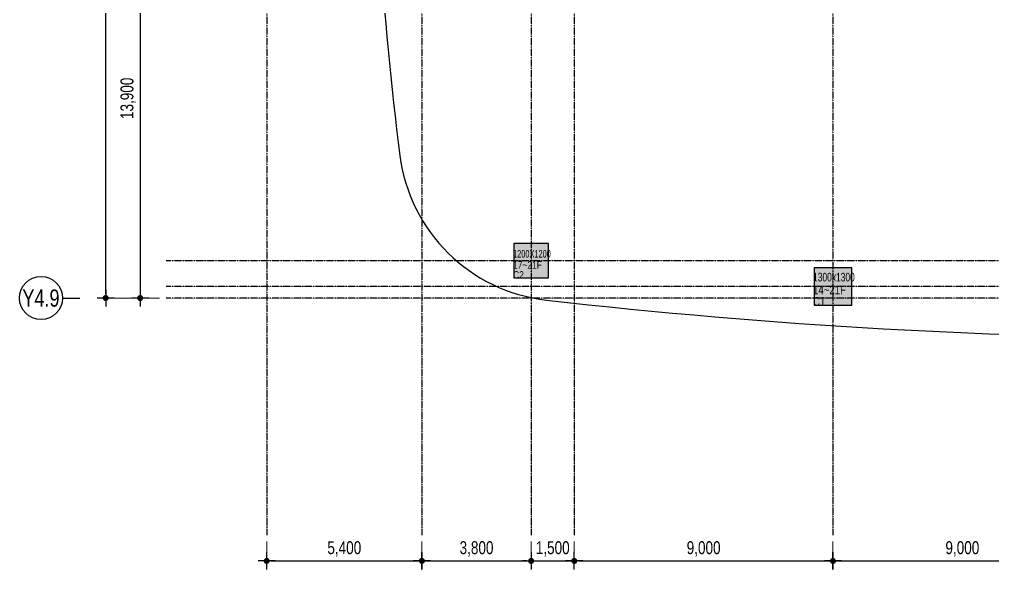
# Model space of a CAD drawing. Header units: millimetres. Extents: x -179076 to 173472, y -18667 to 271134.
# Drawn here: x -169087 to -135237, y 174567 to 193713 of the extents above; entities that cross this region are included whole.
import ezdxf
from ezdxf.enums import TextEntityAlignment as Align

# ---------------------------------------------------------------- set-up
doc = ezdxf.new("R2010")
doc.units = ezdxf.units.MM
doc.linetypes.add('X-GRID_5~ROOF$0$CENTER2', pattern=[1.125, 0.75, -0.125, 0.125, -0.125])
doc.layers.get('0').update_dxf_attribs({"lineweight": 20})
doc.layers.get('Defpoints').update_dxf_attribs({"color": 151, "lineweight": 9})
for name, color, linetype in [('A-DIM1', 7, 'Continuous'), ('A-SYM', 7, 'Continuous'), ('X-COL-21F$0$A-254', 254, 'Continuous'), ('X-COL-21F$0$A-COL', 2, 'Continuous'), ('X-EXT_21F$0$A-WIN', 6, 'Continuous'), ('X-GRID_5~ROOF$0$A-CEN1', 1, 'X-GRID_5~ROOF$0$CENTER2')]:
    doc.layers.add(name, color=color, linetype=linetype)
doc.styles.add('Heerim', font='', dxfattribs={"width": 0.8})
doc.styles.add('Hrtext', font='', dxfattribs={"width": 0.8})
doc.styles.add('X-COL-21F$0$Hrtext', font='arial.ttf', dxfattribs={"width": 0.8})
doc.styles.get('Heerim').set_extended_font_data('Dotum')
doc.styles.get('Hrtext').set_extended_font_data('Dotum')
doc.dimstyles.new('HEERIM(Ext)', dxfattribs={"dimtxt": 3, "dimasz": 1, "dimexe": 2, "dimexo": 1.5, "dimgap": 1, "dimtad": 1, "dimdec": 0, "dimzin": 0, "dimdsep": 46, "dimlunit": 6, "dimtxsty": 'Hrtext', "dimblk": 'dotdim1', "dimcen": 1, "dimdle": 2, "dimclrd": 256, "dimclre": 256, "dimclrt": 3, "dimadec": 0, "dimazin": 0, "dimtfac": 1, "dimtdec": 0, "dimtix": 1, "dimtmove": 2, "dimatfit": 3, "dimldrblk": 'dotdim1', "dimfxl": 2, "dimtolj": 1, "dimtzin": 0, "dimlwd": -1, "dimarcsym": 0})

# ---------------------------------------------------------------- blocks, each defined once
blk = doc.blocks.new('X-COL-21F$0$1200X1200_17~21F_C2')
at = {"layer": 'X-COL-21F$0$A-254'}
h = blk.add_hatch(color=256, dxfattribs=at)
h.dxf.hatch_style = 1
h.paths.add_polyline_path([(-600, -600), (600, -600), (600, 600), (-600, 600)])
at = {"layer": 'Defpoints', "const_width": 0.653}
blk.add_lwpolyline([(600, 600), (-600, -600)], dxfattribs=at)
at = {"layer": 'X-COL-21F$0$A-COL'}
blk.add_lwpolyline([(-600, -600), (600, -600), (600, 600), (-600, 600)], close=True, dxfattribs=at)
at = {"layer": 'Defpoints', "style": 'X-COL-21F$0$Hrtext'}
for s, width, p in [('1200X1200', 0.7, (-629, 108)), ('17~21F', 0.8, (-629, -279))]:
    blk.add_text(s, height=262.5, dxfattribs=dict(at, width=width)).set_placement(p)
at = {"layer": 'Defpoints', "color": 6, "style": 'X-COL-21F$0$Hrtext', "width": 0.8}
blk.add_text('C2', height=262.5, dxfattribs=at).set_placement((-629, -629))
blk = doc.blocks.new('X-COL-21F$0$1300X1300_14~21F_C1')
at = {"layer": 'X-COL-21F$0$A-254'}
h = blk.add_hatch(color=256, dxfattribs=at)
h.dxf.hatch_style = 1
h.paths.add_polyline_path([(-650, -650), (650, -650), (650, 650), (-650, 650)])
at = {"layer": 'Defpoints', "const_width": 0.747}
blk.add_lwpolyline([(650, 650), (-650, -650)], dxfattribs=at)
at = {"layer": 'X-COL-21F$0$A-COL'}
blk.add_lwpolyline([(-650, -650), (650, -650), (650, 650), (-650, 650)], close=True, dxfattribs=at)
at = {"layer": 'Defpoints', "style": 'X-COL-21F$0$Hrtext'}
for s, width, p in [('1300x1300', 0.7, (-694, 177)), ('14~21F', 0.8, (-694, -266))]:
    blk.add_text(s, height=300, dxfattribs=dict(at, width=width)).set_placement(p)
at = {"layer": 'Defpoints', "color": 6, "style": 'X-COL-21F$0$Hrtext', "width": 0.8}
blk.add_text('C1', height=300, dxfattribs=at).set_placement((-694, -666))
blk = doc.blocks.new('*U338')
for q in [(0, 0), (0, 2)]:
    blk.add_line((0, 4), q)
blk.add_circle((0, 9), 5)
at = {"style": 'Heerim', "width": 0.8}
blk.add_attdef('NO', text='', height=4, dxfattribs=at).set_placement((-0.01, 9.02), align=Align.MIDDLE_CENTER)
blk = doc.blocks.new('dotdim1')
at = {"layer": 'A-DIM1'}
for p, q in [((-2, 0), (2, 0)), ((0, 2), (0, -2))]:
    blk.add_line(p, q, dxfattribs=at)
at = {"layer": 'A-DIM1', "const_width": 0.7}
blk.add_lwpolyline([(0.35, 0, 1), (-0.35, 0, 1)], format="xyb", close=True, dxfattribs=at)
blk = doc.blocks.new('*D281')
at = {"layer": 'A-DIM1', "lineweight": -2, "transparency": 16777216}
for p, q in [((-12725, -100), (-14900, -100)), ((-12725, -39100), (-14900, -39100))]:
    blk.add_line(p, q, dxfattribs=at)
at = {"layer": 'A-DIM1', "transparency": 16777216}
blk.add_line((-14600, -38950), (-14600, -250), dxfattribs=at)
at = {"layer": 'Defpoints', "color": 0, "transparency": 16777216}
for p in [(-14600, -100), (-12500, -100), (-12500, -39100)]:
    blk.add_point(p, dxfattribs=at)
at = {"layer": 'A-DIM1', "transparency": 16777216, "xscale": 150, "yscale": 150, "zscale": 150}
for p, rotation in [((-14600, -100), 90), ((-14600, -39100), 270)]:
    blk.add_blockref('dotdim1', p, dxfattribs=dict(at, rotation=rotation))
at = {"layer": 'A-DIM1', "color": 3, "transparency": 16777216, "insert": (-15019, -19600), "char_height": 450, "attachment_point": 5, "rotation": 90, "style": 'Hrtext'}
blk.add_mtext('\\A1;39,000', dxfattribs=at)
blk = doc.blocks.new('*D297')
at = {"layer": 'A-DIM1', "lineweight": -2, "transparency": 16777216}
for p, q in [((-9000, -47575), (-9000, -48550)), ((-3600, -47575), (-3600, -48550))]:
    blk.add_line(p, q, dxfattribs=at)
at = {"layer": 'A-DIM1', "transparency": 16777216}
blk.add_line((-8850, -48250), (-3750, -48250), dxfattribs=at)
at = {"layer": 'Defpoints', "color": 0, "transparency": 16777216}
for p in [(-9000, -47350), (-3600, -47350), (-3600, -48250)]:
    blk.add_point(p, dxfattribs=at)
at = {"layer": 'A-DIM1', "transparency": 16777216, "xscale": 150, "yscale": 150, "zscale": 150, "rotation": 180}
blk.add_blockref('dotdim1', (-9000, -48250), dxfattribs=at)
at = {"layer": 'A-DIM1', "transparency": 16777216, "xscale": 150, "yscale": 150, "zscale": 150}
blk.add_blockref('dotdim1', (-3600, -48250), dxfattribs=at)
at = {"layer": 'A-DIM1', "color": 3, "transparency": 16777216, "insert": (-6300, -47831), "char_height": 450, "attachment_point": 5, "style": 'Hrtext'}
blk.add_mtext('\\A1;5,400', dxfattribs=at)
blk = doc.blocks.new('*D298')
at = {"layer": 'A-DIM1', "lineweight": -2, "transparency": 16777216}
for p, q in [((-3600, -47575), (-3600, -48550)), ((200, -47575), (200, -48550))]:
    blk.add_line(p, q, dxfattribs=at)
at = {"layer": 'A-DIM1', "transparency": 16777216}
blk.add_line((-3450, -48250), (50, -48250), dxfattribs=at)
at = {"layer": 'Defpoints', "color": 0, "transparency": 16777216}
for p in [(-3600, -47350), (200, -47350), (200, -48250)]:
    blk.add_point(p, dxfattribs=at)
at = {"layer": 'A-DIM1', "transparency": 16777216, "xscale": 150, "yscale": 150, "zscale": 150, "rotation": 180}
blk.add_blockref('dotdim1', (-3600, -48250), dxfattribs=at)
at = {"layer": 'A-DIM1', "transparency": 16777216, "xscale": 150, "yscale": 150, "zscale": 150}
blk.add_blockref('dotdim1', (200, -48250), dxfattribs=at)
at = {"layer": 'A-DIM1', "color": 3, "transparency": 16777216, "insert": (-1700, -47831), "char_height": 450, "attachment_point": 5, "style": 'Hrtext'}
blk.add_mtext('\\A1;3,800', dxfattribs=at)
blk = doc.blocks.new('*D299')
at = {"layer": 'A-DIM1', "lineweight": -2, "transparency": 16777216}
for p, q in [((200, -47575), (200, -48550)), ((1700, -47575), (1700, -48550))]:
    blk.add_line(p, q, dxfattribs=at)
at = {"layer": 'A-DIM1', "transparency": 16777216}
for p, q in [((50, -48250), (-100, -48250)), ((200, -48250), (1700, -48250)), ((1850, -48250), (2000, -48250))]:
    blk.add_line(p, q, dxfattribs=at)
at = {"layer": 'Defpoints', "color": 0, "transparency": 16777216}
for p in [(200, -47350), (1700, -47350), (1700, -48250)]:
    blk.add_point(p, dxfattribs=at)
at = {"layer": 'A-DIM1', "transparency": 16777216, "xscale": 150, "yscale": 150, "zscale": 150}
blk.add_blockref('dotdim1', (200, -48250), dxfattribs=at)
at = {"layer": 'A-DIM1', "transparency": 16777216, "xscale": 150, "yscale": 150, "zscale": 150, "rotation": 180}
blk.add_blockref('dotdim1', (1700, -48250), dxfattribs=at)
at = {"layer": 'A-DIM1', "color": 3, "transparency": 16777216, "insert": (950, -47831), "char_height": 450, "attachment_point": 5, "style": 'Hrtext'}
blk.add_mtext('\\A1;1,500', dxfattribs=at)
blk = doc.blocks.new('*D300')
at = {"layer": 'A-DIM1', "lineweight": -2, "transparency": 16777216}
for p, q in [((1700, -47575), (1700, -48550)), ((10700, -47575), (10700, -48550))]:
    blk.add_line(p, q, dxfattribs=at)
at = {"layer": 'A-DIM1', "transparency": 16777216}
blk.add_line((1850, -48250), (10550, -48250), dxfattribs=at)
at = {"layer": 'Defpoints', "color": 0, "transparency": 16777216}
for p in [(1700, -47350), (10700, -47350), (10700, -48250)]:
    blk.add_point(p, dxfattribs=at)
at = {"layer": 'A-DIM1', "transparency": 16777216, "xscale": 150, "yscale": 150, "zscale": 150, "rotation": 180}
blk.add_blockref('dotdim1', (1700, -48250), dxfattribs=at)
at = {"layer": 'A-DIM1', "transparency": 16777216, "xscale": 150, "yscale": 150, "zscale": 150}
blk.add_blockref('dotdim1', (10700, -48250), dxfattribs=at)
at = {"layer": 'A-DIM1', "color": 3, "transparency": 16777216, "insert": (6200, -47831), "char_height": 450, "attachment_point": 5, "style": 'Hrtext'}
blk.add_mtext('\\A1;9,000', dxfattribs=at)
blk = doc.blocks.new('*D301')
at = {"layer": 'A-DIM1', "lineweight": -2, "transparency": 16777216}
for p, q in [((10700, -47575), (10700, -48550)), ((19700, -47575), (19700, -48550))]:
    blk.add_line(p, q, dxfattribs=at)
at = {"layer": 'A-DIM1', "transparency": 16777216}
blk.add_line((10850, -48250), (19550, -48250), dxfattribs=at)
at = {"layer": 'Defpoints', "color": 0, "transparency": 16777216}
for p in [(10700, -47350), (19700, -47350), (19700, -48250)]:
    blk.add_point(p, dxfattribs=at)
at = {"layer": 'A-DIM1', "transparency": 16777216, "xscale": 150, "yscale": 150, "zscale": 150, "rotation": 180}
blk.add_blockref('dotdim1', (10700, -48250), dxfattribs=at)
at = {"layer": 'A-DIM1', "transparency": 16777216, "xscale": 150, "yscale": 150, "zscale": 150}
blk.add_blockref('dotdim1', (19700, -48250), dxfattribs=at)
at = {"layer": 'A-DIM1', "color": 3, "transparency": 16777216, "insert": (15200, -47831), "char_height": 450, "attachment_point": 5, "style": 'Hrtext'}
blk.add_mtext('\\A1;9,000', dxfattribs=at)
blk = doc.blocks.new('*D310')
at = {"layer": 'A-DIM1', "lineweight": -2, "transparency": 16777216}
for p, q in [((-12725, -25200), (-13700, -25200)), ((-12725, -39100), (-13700, -39100))]:
    blk.add_line(p, q, dxfattribs=at)
at = {"layer": 'A-DIM1', "transparency": 16777216}
blk.add_line((-13400, -25350), (-13400, -38950), dxfattribs=at)
at = {"layer": 'Defpoints', "color": 0, "transparency": 16777216}
for p in [(-12500, -25200), (-13400, -39100), (-12500, -39100)]:
    blk.add_point(p, dxfattribs=at)
at = {"layer": 'A-DIM1', "transparency": 16777216, "xscale": 150, "yscale": 150, "zscale": 150}
for p, rotation in [((-13400, -25200), 90), ((-13400, -39100), 270)]:
    blk.add_blockref('dotdim1', p, dxfattribs=dict(at, rotation=rotation))
at = {"layer": 'A-DIM1', "color": 3, "transparency": 16777216, "insert": (-13819, -32150), "char_height": 450, "attachment_point": 5, "rotation": 90, "style": 'Hrtext'}
blk.add_mtext('\\A1;13,900', dxfattribs=at)
blk = doc.blocks.new('Grid_Office')
at = {"layer": 'A-SYM'}
ref = blk.add_blockref('*U338', (-15500, -39100), dxfattribs=dict(at, xscale=150.0000000000005, yscale=150.0000000000005, zscale=150.0000000000005, rotation=90))
ref.add_attrib('NO', 'Y4.9', dxfattribs={"layer": '0', "height": 600, "style": 'Heerim', "width": 0.8}).set_placement((-16852.7, -39100.9, 0), align=Align.MIDDLE_CENTER)
at = {"layer": 'A-DIM1'}
for base, p1, p2, picture, middle in [((-14600, -100), (-12500, -39100), (-12500, -100), '*D281', (-15018.7, -19600)), ((-13400, -39100), (-12500, -25200), (-12500, -39100), '*D310', (-13818.7, -32150))]:
    dim = blk.add_linear_dim(base=base, p1=p1, p2=p2, angle=90, dimstyle='HEERIM(Ext)', override={"dimscale": 150}, dxfattribs=at)
    dim.commit()
    dim.dimension.update_dxf_attribs({"geometry": picture, "text_midpoint": middle})
for base, p1, p2, picture, middle in [((-3600, -48250), (-9000, -47350), (-3600, -47350), '*D297', (-6300, -47831.3)), ((200, -48250), (-3600, -47350), (200, -47350), '*D298', (-1700, -47831.3)), ((1700, -48250), (200, -47350), (1700, -47350), '*D299', (950, -47831.3)), ((10700, -48250), (1700, -47350), (10700, -47350), '*D300', (6200, -47831.3)), ((19700, -48250), (10700, -47350), (19700, -47350), '*D301', (15200, -47831.3))]:
    dim = blk.add_linear_dim(base=base, p1=p1, p2=p2, dimstyle='HEERIM(Ext)', override={"dimscale": 150}, dxfattribs=at)
    dim.commit()
    dim.dimension.update_dxf_attribs({"geometry": picture, "text_midpoint": middle})

msp = doc.modelspace()

# ---------------------------------------------------------------- linework, layer by layer
at = {"layer": 'X-EXT_21F$0$A-WIN'}
msp.add_lwpolyline([(-97787.3, 203717.5, 0.0316438), (-98721.1, 218457.1, 0.3456251), (-103819.7, 223488.1, 0.056648), (-150755, 223488.1, 0.3456251), (-155853.6, 218457.1, 0.0316438), (-156787.3, 203717.5, 0.0316438), (-155853.6, 188977.8, 0.3456251), (-150755, 183946.8, 0.056648), (-103819.7, 183946.8, 0.3456251), (-98721.1, 188977.8, 0.0316438)], format="xyb", close=True, dxfattribs=at)
at = {"layer": 'X-GRID_5~ROOF$0$A-CEN1', "ltscale": 10}
for p, q in [((-160487.3, 231767.5), (-160487.3, 175767.5)), ((-155087.3, 231767.5), (-155087.3, 175767.5)), ((-151287.3, 231767.5), (-151287.3, 175767.5)), ((-149787.3, 231767.5), (-149787.3, 175767.5)), ((-140787.3, 231767.5), (-140787.3, 175767.5))]:
    msp.add_line(p, q, dxfattribs=at)
for points in [[(-93987.3, 185317.5), (-163987.3, 185317.5)], [(-93987.3, 184417.5), (-163987.3, 184417.5)], [(-93987.3, 184017.5), (-163987.3, 184017.5)]]:
    msp.add_lwpolyline(points, dxfattribs=at)

# ---------------------------------------------------------------- block references
msp.add_blockref('Grid_Office', (-151487.3, 223117.5))
at = {"layer": 'X-COL-21F$0$A-COL'}
for name, p in [('X-COL-21F$0$1200X1200_17~21F_C2', (-151287.3, 185317.5)), ('X-COL-21F$0$1300X1300_14~21F_C1', (-140787.3, 184417.5))]:
    msp.add_blockref(name, p, dxfattribs=at)

doc.saveas('drawing.dxf')
